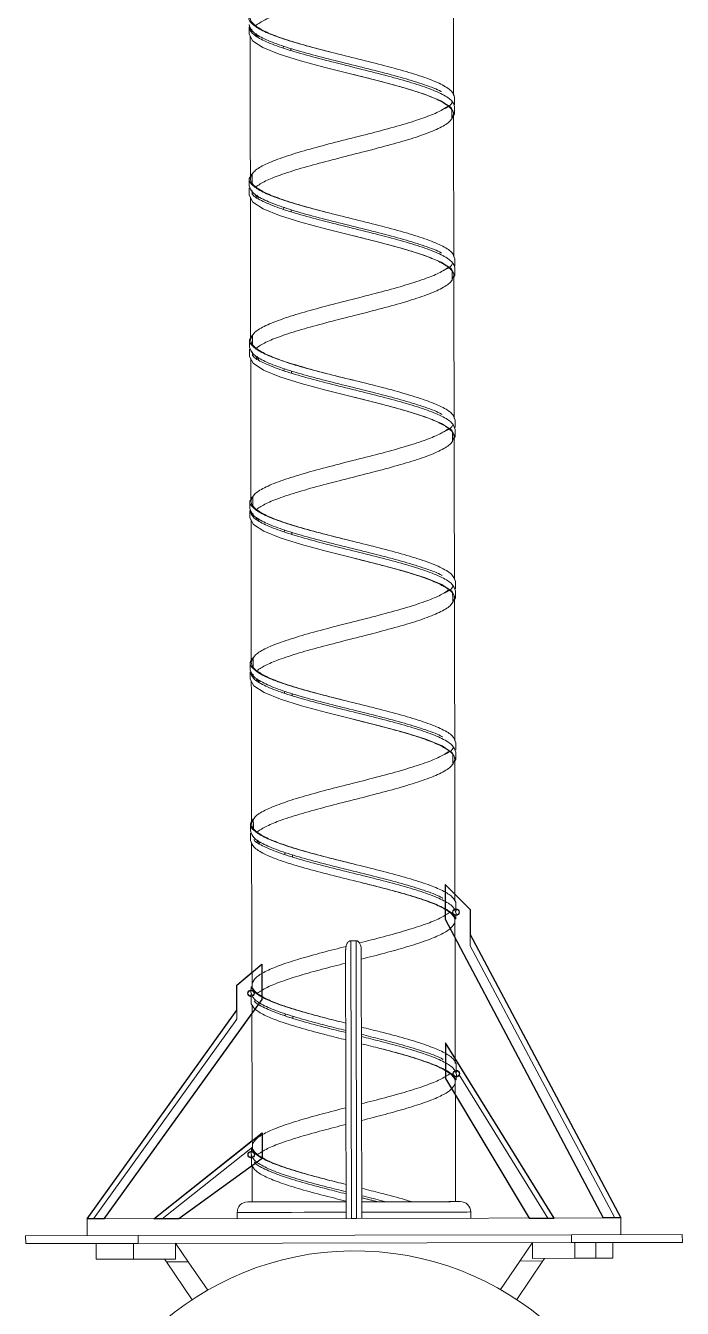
# Model space of a CAD drawing. Header units: millimetres. Extents: x 11 to 421, y 5 to 275.
# Drawn here: x 154.1 to 166.6, y 127.63 to 152.05 of the extents above; entities that cross this region are included whole.
import ezdxf

# ---------------------------------------------------------------- set-up
doc = ezdxf.new("R2010")
doc.units = ezdxf.units.MM

msp = doc.modelspace()

# ---------------------------------------------------------------- linework, layer by layer
at = {"color": 7, "linetype": 'Continuous'}
for p, q in [((162.081, 135.703), (162.558, 135.223)), ((162.081, 135.703), (162.082, 135.043)), ((162.082, 135.043), (165.091, 129.354)), ((162.558, 135.223), (162.559, 134.747)), ((162.559, 134.747), (165.427, 129.354)), ((158.116, 133.786), (158.591, 134.183)), ((158.591, 134.183), (158.593, 133.509)), ((158.117, 133.309), (158.116, 133.786)), ((158.593, 133.509), (155.584, 129.336)), ((155.267, 129.335), (158.117, 133.309)), ((164.157, 129.352), (162.087, 132.689)), ((162.087, 132.689), (162.088, 132.008)), ((162.088, 132.008), (163.681, 129.351)), ((156.537, 129.338), (158.597, 130.974)), ((158.597, 130.974), (158.598, 130.486)), ((158.598, 130.486), (157.013, 129.339)), ((155.584, 129.336), (155.267, 129.335)), ((157.013, 129.339), (156.537, 129.338)), ((163.681, 129.351), (164.157, 129.352)), ((165.427, 129.354), (165.091, 129.354))]:
    msp.add_line(p, q, dxfattribs=at)
at = {"color": 7, "linetype": 'Continuous', "lineweight": 15}
for p, q in [((162.265, 135.393), (162.264, 135.518)), ((162.264, 135.518), (162.558, 135.223)), ((162.558, 135.223), (162.56, 134.533)), ((162.266, 134.695), (162.265, 134.974)), ((160.287, 134.63), (160.297, 129.345)), ((160.397, 129.345), (160.387, 134.63)), ((165.091, 129.354), (162.266, 134.695)), ((162.559, 134.747), (165.427, 129.354)), ((160.197, 129.345), (160.187, 134.443)), ((160.487, 134.444), (160.497, 129.345)), ((165.314, 129.354), (162.56, 134.533)), ((158.116, 133.786), (158.409, 134.03)), ((158.409, 134.03), (158.409, 133.825)), ((158.117, 133.138), (158.116, 133.786)), ((158.41, 133.407), (158.41, 133.256)), ((155.267, 129.335), (158.117, 133.309)), ((158.117, 133.138), (155.39, 129.336)), ((158.41, 133.256), (155.584, 129.336)), ((162.275, 132.385), (164.157, 129.352)), ((162.297, 132.16), (162.291, 132.171)), ((162.271, 131.904), (162.272, 131.702)), ((164.039, 129.352), (162.35, 132.076)), ((163.681, 129.351), (162.272, 131.702)), ((156.537, 129.338), (158.41, 130.825)), ((158.415, 130.702), (156.698, 129.338)), ((158.416, 130.354), (157.013, 129.339)), ((160.496, 129.663), (160.597, 129.663)), ((155.267, 129.335), (160.297, 129.345)), ((155.267, 129.335), (155.267, 129.018)), ((160.397, 129.345), (160.297, 129.345)), ((160.397, 129.345), (165.427, 129.354)), ((165.427, 129.354), (165.427, 129.037)), ((156.241, 129.02), (154.097, 129.016)), ((154.098, 128.866), (154.097, 129.016)), ((156.241, 129.02), (164.486, 129.035)), ((156.241, 129.02), (156.241, 128.87)), ((166.597, 129.039), (164.486, 129.035)), ((164.486, 128.885), (164.486, 129.035)), ((166.598, 128.889), (166.597, 129.039)), ((154.098, 128.866), (156.241, 128.87)), ((155.441, 128.568), (155.44, 128.868)), ((156.148, 128.569), (156.148, 128.869)), ((156.241, 128.87), (164.486, 128.885)), ((156.948, 128.571), (156.948, 128.871)), ((157.189, 128.521), (156.948, 128.871)), ((163.748, 128.884), (163.507, 128.533)), ((163.748, 128.584), (163.748, 128.884)), ((164.486, 128.885), (166.598, 128.889)), ((164.548, 128.585), (164.548, 128.885)), ((164.952, 128.586), (164.951, 128.886)), ((165.277, 128.587), (165.277, 128.887)), ((155.441, 128.568), (156.148, 128.569)), ((156.148, 128.569), (156.948, 128.571)), ((156.743, 128.571), (156.776, 128.521)), ((156.776, 128.521), (157.189, 128.521)), ((157.266, 127.796), (156.776, 128.521)), ((157.189, 128.521), (157.563, 127.98)), ((163.135, 127.99), (163.507, 128.533)), ((163.94, 128.534), (163.445, 127.8)), ((163.507, 128.533), (163.94, 128.534)), ((163.748, 128.584), (164.548, 128.585)), ((163.94, 128.534), (163.974, 128.584)), ((164.548, 128.585), (164.952, 128.586)), ((164.952, 128.586), (165.277, 128.587))]:
    msp.add_line(p, q, dxfattribs=at)
at = {"color": 7, "linetype": 'Continuous', "lineweight": 15, "flags": 128}
for points in [[(162.242, 150.324), (162.262, 150.362), (162.195, 150.49), (162, 150.618), (161.689, 150.745), (161.284, 150.872), (160.812, 150.999), (160.306, 151.126), (159.8, 151.253), (159.328, 151.38), (158.923, 151.507), (158.612, 151.634), (158.416, 151.762), (158.349, 151.89), (158.349, 151.89)], [(162.248, 147.254), (162.268, 147.292), (162.201, 147.42), (162.006, 147.548), (161.695, 147.675), (161.289, 147.802), (160.818, 147.929), (160.312, 148.056), (159.805, 148.183), (159.334, 148.31), (158.929, 148.437), (158.618, 148.564), (158.422, 148.692), (158.355, 148.82), (158.355, 148.82)], [(162.254, 144.184), (162.274, 144.222), (162.207, 144.35), (162.011, 144.478), (161.7, 144.605), (161.295, 144.732), (160.824, 144.859), (160.317, 144.986), (159.811, 145.113), (159.339, 145.24), (158.934, 145.367), (158.623, 145.494), (158.428, 145.622), (158.361, 145.75), (158.361, 145.75)], [(162.26, 141.114), (162.28, 141.152), (162.213, 141.28), (162.017, 141.408), (161.706, 141.535), (161.301, 141.662), (160.829, 141.789), (160.323, 141.916), (159.817, 142.043), (159.345, 142.17), (158.94, 142.297), (158.629, 142.424), (158.434, 142.552), (158.367, 142.68), (158.367, 142.68)], [(162.265, 138.044), (162.285, 138.082), (162.218, 138.21), (162.023, 138.338), (161.712, 138.465), (161.307, 138.592), (160.835, 138.719), (160.329, 138.846), (159.823, 138.973), (159.351, 139.1), (158.946, 139.227), (158.635, 139.354), (158.439, 139.482), (158.372, 139.61), (158.372, 139.61)], [(158.324, 129.659), (158.335, 129.659), (158.38, 129.659), (158.461, 129.659), (158.574, 129.659), (158.718, 129.659), (158.891, 129.66), (159.089, 129.66), (159.309, 129.66), (159.548, 129.661), (159.801, 129.661), (160.063, 129.662), (160.196, 129.662)], [(160.601, 129.66), (160.849, 129.661), (161.089, 129.661), (161.319, 129.662), (161.533, 129.662), (161.73, 129.662), (161.905, 129.663), (162.058, 129.663), (162.184, 129.663)], [(162.155, 129.666), (162.259, 129.666), (162.329, 129.666), (162.364, 129.666), (162.369, 129.666)], [(160.197, 129.462), (159.93, 129.462), (159.66, 129.461), (159.4, 129.461), (159.156, 129.46), (158.93, 129.46), (158.726, 129.459), (158.549, 129.459), (158.399, 129.459), (158.28, 129.458), (158.194, 129.458), (158.142, 129.458), (158.124, 129.458)], [(162.569, 129.467), (162.552, 129.467), (162.499, 129.466), (162.413, 129.466), (162.294, 129.466), (162.145, 129.466), (161.967, 129.465), (161.763, 129.465), (161.537, 129.465), (161.293, 129.464), (161.033, 129.464), (160.763, 129.463), (160.497, 129.463)]]:
    msp.add_lwpolyline(points, dxfattribs=at)
at = {"color": 7, "linetype": 'Continuous'}
for centre in [(162.289, 135.174), (158.386, 133.63), (162.295, 132.1), (158.391, 130.559)]:
    msp.add_circle(centre, 0.06, dxfattribs=at)
at = {"color": 7, "linetype": 'Continuous', "lineweight": 15}
for centre, radius, start, end in [((162.289, 135.174), 0.06, 266.6295, 93.586), ((158.386, 133.63), 0.06, 86.4353, 273.7802), ((162.295, 132.1), 0.06, 88.0904, 94.1369), ((162.295, 132.1), 0.06, 266.0786, 335.5333), ((158.391, 130.559), 0.06, 86.2386, 273.9769), ((158.324, 129.459), 0.2, 90.1077, 180.1077), ((160.596, 129.657), 0.00546, 30.4781, 82.9509), ((162.155, 129.505), 0.16, 79.6635, 90.1004), ((162.369, 129.466), 0.2, 0.1077, 90.1077), ((160.358, 123.127), 5.6, 189.6217, 170.3783)]:
    msp.add_arc(centre, radius, start, end, dxfattribs=at)
msp.add_ellipse((160.331, 137.88), major_axis=(-0.006, 3.251), ratio=0.595164, start_param=3.11575, end_param=3.167435, dxfattribs=at)
for points, knots in [([(158.47, 152.049), (158.527, 152.087), (158.641, 152.162), (158.937, 152.28), (159.325, 152.404), (159.797, 152.532), (160.303, 152.661), (160.809, 152.79), (161.281, 152.919), (161.686, 153.047), (161.995, 153.176), (162.198, 153.304), (162.224, 153.39), (162.236, 153.432)], [0, 0, 0, 0, 0.081797, 0.163561, 0.256495, 0.349424, 0.44235, 0.535276, 0.628205, 0.721139, 0.814081, 0.907034, 1, 1, 1, 1]), ([(162.262, 150.68), (162.249, 150.722), (162.222, 150.808), (162.017, 150.935), (161.705, 151.063), (161.294, 151.19), (160.817, 151.317), (160.305, 151.444), (159.793, 151.57), (159.316, 151.697), (158.907, 151.825), (158.59, 151.952), (158.4, 152.079), (158.326, 152.177), (158.361, 152.233), (158.369, 152.246)], [0, 0, 0, 0, 0.081321, 0.16263, 0.24393, 0.325224, 0.406512, 0.487798, 0.569084, 0.650373, 0.731666, 0.812966, 0.894275, 0.975596, 1, 1, 1, 1]), ([(158.47, 152.049), (158.444, 152.073), (158.401, 152.111), (158.374, 152.164), (158.37, 152.193), (158.369, 152.207)], [0, 0, 0, 0, 0.453025, 0.725495, 1, 1, 1, 1]), ([(162.009, 150.79), (162.006, 150.792), (161.938, 150.837), (161.696, 150.924), (161.297, 151.051), (160.817, 151.178), (160.306, 151.305), (159.793, 151.432), (159.317, 151.559), (158.906, 151.686), (158.594, 151.813), (158.388, 151.941), (158.362, 152.026), (158.349, 152.069)], [0, 0, 0, 0, 0.004964, 0.104472, 0.203972, 0.303465, 0.402956, 0.502446, 0.60194, 0.701439, 0.800947, 0.900466, 1, 1, 1, 1]), ([(158.349, 152.029), (158.349, 152.006), (158.349, 151.959), (158.349, 151.913), (158.349, 151.89)], [0, 0, 0, 0, 0.499989, 1, 1, 1, 1]), ([(162.262, 150.501), (162.249, 150.544), (162.223, 150.629), (162.017, 150.757), (161.705, 150.884), (161.295, 151.011), (160.818, 151.138), (160.306, 151.265), (159.794, 151.392), (159.317, 151.519), (158.906, 151.646), (158.594, 151.773), (158.388, 151.901), (158.362, 151.986), (158.349, 152.029)], [0, 0, 0, 0, 0.083355, 0.166699, 0.250032, 0.333359, 0.416681, 0.5, 0.583319, 0.666641, 0.749968, 0.833302, 0.916645, 1, 1, 1, 1]), ([(158.403, 151.982), (158.403, 151.973), (158.403, 151.948), (158.403, 151.923), (158.403, 151.906)], [0, 0, 0, 0, 0.324445, 1, 1, 1, 1]), ([(158.47, 152.049), (158.527, 152.011), (158.641, 151.937), (158.938, 151.82), (159.326, 151.697), (159.798, 151.571), (160.138, 151.486), (160.306, 151.443), (160.306, 151.443)], [0, 0, 0, 0, 0.184852, 0.369629, 0.579651, 0.78966, 0.999664, 1, 1, 1, 1]), ([(159.008, 151.659), (159.007, 151.65), (159.005, 151.637), (158.997, 151.626), (158.995, 151.623)], [0, 0, 0, 0, 0.687662, 1, 1, 1, 1]), ([(160.307, 151.126), (160.475, 151.084), (160.813, 150.999), (161.285, 150.872), (161.673, 150.75), (161.97, 150.633), (162.084, 150.558), (162.141, 150.521)], [0, 0, 0, 0, 0.209808, 0.419959, 0.630122, 0.815023, 1, 1, 1, 1]), ([(162.262, 150.541), (162.262, 150.564), (162.262, 150.61), (162.262, 150.657), (162.262, 150.68)], [0, 0, 0, 0, 0.5000107, 1, 1, 1, 1]), ([(162.262, 150.541), (162.262, 150.564), (162.262, 150.61), (162.262, 150.657), (162.262, 150.68)], [0, 0, 0, 0, 0.5000107, 1, 1, 1, 1]), ([(158.375, 149.137), (158.387, 149.18), (158.413, 149.266), (158.616, 149.394), (158.925, 149.522), (159.33, 149.651), (159.802, 149.78), (160.308, 149.909), (160.814, 150.037), (161.286, 150.166), (161.674, 150.29), (161.97, 150.408), (162.084, 150.483), (162.141, 150.521)], [0, 0, 0, 0, 0.092966, 0.185919, 0.278861, 0.371795, 0.464724, 0.55765, 0.650576, 0.743505, 0.836439, 0.918203, 1, 1, 1, 1]), ([(162.052, 150.458), (162.111, 150.489), (162.193, 150.532), (162.209, 150.575), (162.214, 150.587)], [0, 0, 0, 0, 0.725925, 1, 1, 1, 1]), ([(162.141, 150.521), (162.167, 150.497), (162.21, 150.459), (162.238, 150.406), (162.241, 150.377), (162.242, 150.362)], [0, 0, 0, 0, 0.453025, 0.725495, 1, 1, 1, 1]), ([(162.208, 150.27), (162.208, 150.323), (162.208, 150.384), (162.208, 150.446), (162.208, 150.454)], [0, 0, 0, 0, 0.865708, 1, 1, 1, 1]), ([(162.262, 150.362), (162.262, 150.385), (162.262, 150.432), (162.262, 150.478), (162.262, 150.501)], [0, 0, 0, 0, 0.5, 1, 1, 1, 1]), ([(158.476, 148.979), (158.533, 149.017), (158.646, 149.092), (158.943, 149.21), (159.33, 149.334), (159.803, 149.462), (160.309, 149.591), (160.815, 149.72), (161.287, 149.849), (161.692, 149.977), (162.001, 150.106), (162.204, 150.234), (162.229, 150.32), (162.242, 150.362)], [0, 0, 0, 0, 0.081797, 0.16356, 0.256495, 0.349423, 0.44235, 0.535276, 0.628205, 0.721139, 0.814081, 0.907034, 1, 1, 1, 1]), ([(158.408, 149.229), (158.408, 149.176), (158.409, 149.115), (158.409, 149.054), (158.409, 149.046)], [0, 0, 0, 0, 0.865724, 1, 1, 1, 1]), ([(162.267, 147.61), (162.254, 147.652), (162.228, 147.738), (162.023, 147.865), (161.71, 147.993), (161.3, 148.12), (160.823, 148.247), (160.311, 148.374), (159.799, 148.5), (159.322, 148.627), (158.913, 148.755), (158.596, 148.882), (158.406, 149.009), (158.332, 149.107), (158.366, 149.163), (158.374, 149.176)], [0, 0, 0, 0, 0.081321, 0.16263, 0.243931, 0.325224, 0.406512, 0.487798, 0.569084, 0.650373, 0.731666, 0.812966, 0.894275, 0.975596, 1, 1, 1, 1]), ([(158.355, 149.137), (158.355, 149.114), (158.355, 149.068), (158.355, 149.022), (158.355, 148.999)], [0, 0, 0, 0, 0.499989, 1, 1, 1, 1]), ([(162.015, 147.72), (162.012, 147.722), (161.944, 147.767), (161.702, 147.854), (161.303, 147.981), (160.823, 148.108), (160.311, 148.235), (159.799, 148.362), (159.322, 148.489), (158.912, 148.616), (158.599, 148.743), (158.394, 148.871), (158.368, 148.956), (158.355, 148.999)], [0, 0, 0, 0, 0.004965, 0.104472, 0.203972, 0.303465, 0.402956, 0.502447, 0.60194, 0.701439, 0.800947, 0.900466, 1, 1, 1, 1]), ([(158.355, 148.959), (158.355, 148.936), (158.355, 148.889), (158.355, 148.843), (158.355, 148.82)], [0, 0, 0, 0, 0.500011, 1, 1, 1, 1]), ([(158.476, 148.979), (158.45, 149.003), (158.407, 149.041), (158.379, 149.094), (158.376, 149.123), (158.375, 149.137)], [0, 0, 0, 0, 0.4530249, 0.7254954, 1, 1, 1, 1]), ([(158.476, 148.979), (158.533, 148.941), (158.647, 148.867), (158.944, 148.75), (159.332, 148.627), (159.804, 148.501), (160.142, 148.416), (160.31, 148.374)], [0, 0, 0, 0, 0.184975, 0.369875, 0.580035, 0.790184, 1, 1, 1, 1]), ([(158.409, 148.912), (158.409, 148.903), (158.409, 148.878), (158.409, 148.853), (158.409, 148.836)], [0, 0, 0, 0, 0.324445, 1, 1, 1, 1]), ([(162.268, 147.431), (162.255, 147.474), (162.229, 147.559), (162.023, 147.687), (161.711, 147.814), (161.3, 147.941), (160.823, 148.068), (160.311, 148.195), (159.799, 148.322), (159.323, 148.449), (158.91, 148.576), (158.607, 148.703), (158.441, 148.791), (158.419, 148.836), (158.418, 148.839)], [0, 0, 0, 0, 0.090413, 0.180814, 0.271204, 0.361587, 0.451964, 0.542338, 0.632713, 0.72309, 0.813472, 0.903863, 0.994263, 1, 1, 1, 1]), ([(159.014, 148.589), (159.013, 148.58), (159.011, 148.567), (159.003, 148.556), (159.001, 148.553)], [0, 0, 0, 0, 0.6876103, 1, 1, 1, 1]), ([(160.311, 148.056), (160.311, 148.056), (160.478, 148.014), (160.819, 147.929), (161.291, 147.802), (161.679, 147.68), (161.976, 147.563), (162.089, 147.488), (162.146, 147.451)], [0, 0, 0, 0, 0.000326, 0.2103316, 0.4203431, 0.6303665, 0.8151457, 1, 1, 1, 1]), ([(162.058, 147.388), (162.117, 147.419), (162.198, 147.462), (162.215, 147.505), (162.219, 147.517)], [0, 0, 0, 0, 0.725925, 1, 1, 1, 1]), ([(162.268, 147.471), (162.268, 147.494), (162.268, 147.54), (162.267, 147.587), (162.267, 147.61)], [0, 0, 0, 0, 0.499989, 1, 1, 1, 1]), ([(162.268, 147.471), (162.268, 147.494), (162.268, 147.54), (162.267, 147.587), (162.267, 147.61)], [0, 0, 0, 0, 0.499989, 1, 1, 1, 1]), ([(158.38, 146.067), (158.393, 146.11), (158.419, 146.196), (158.621, 146.324), (158.93, 146.452), (159.336, 146.581), (159.808, 146.71), (160.314, 146.839), (160.82, 146.967), (161.292, 147.096), (161.679, 147.22), (161.976, 147.338), (162.09, 147.413), (162.146, 147.451)], [0, 0, 0, 0, 0.092966, 0.185919, 0.278861, 0.371795, 0.464724, 0.55765, 0.650577, 0.743505, 0.83644, 0.918203, 1, 1, 1, 1]), ([(158.482, 145.909), (158.539, 145.947), (158.652, 146.022), (158.949, 146.14), (159.336, 146.264), (159.808, 146.392), (160.314, 146.521), (160.821, 146.65), (161.292, 146.779), (161.698, 146.907), (162.007, 147.036), (162.21, 147.164), (162.235, 147.25), (162.248, 147.292)], [0, 0, 0, 0, 0.081797, 0.16356, 0.256495, 0.349423, 0.44235, 0.535276, 0.628204, 0.721139, 0.814081, 0.907034, 1, 1, 1, 1]), ([(162.146, 147.451), (162.173, 147.427), (162.216, 147.389), (162.243, 147.336), (162.246, 147.307), (162.248, 147.292)], [0, 0, 0, 0, 0.453024, 0.725495, 1, 1, 1, 1]), ([(162.214, 147.2), (162.214, 147.253), (162.214, 147.314), (162.214, 147.376), (162.214, 147.384)], [0, 0, 0, 0, 0.865708, 1, 1, 1, 1]), ([(162.268, 147.292), (162.268, 147.315), (162.268, 147.362), (162.268, 147.408), (162.268, 147.431)], [0, 0, 0, 0, 0.5000107, 1, 1, 1, 1]), ([(162.273, 144.54), (162.26, 144.582), (162.234, 144.668), (162.029, 144.795), (161.716, 144.923), (161.306, 145.05), (160.829, 145.177), (160.317, 145.304), (159.805, 145.43), (159.328, 145.557), (158.918, 145.685), (158.602, 145.812), (158.412, 145.939), (158.338, 146.037), (158.372, 146.093), (158.38, 146.106)], [0, 0, 0, 0, 0.081321, 0.16263, 0.243931, 0.325224, 0.406512, 0.487798, 0.569084, 0.650373, 0.731666, 0.812966, 0.894275, 0.975596, 1, 1, 1, 1]), ([(158.36, 146.067), (158.36, 146.044), (158.36, 145.998), (158.361, 145.952), (158.361, 145.929)], [0, 0, 0, 0, 0.500011, 1, 1, 1, 1]), ([(158.482, 145.909), (158.455, 145.933), (158.413, 145.971), (158.385, 146.024), (158.382, 146.053), (158.38, 146.067)], [0, 0, 0, 0, 0.4530244, 0.7254964, 1, 1, 1, 1]), ([(158.414, 146.159), (158.414, 146.106), (158.414, 146.045), (158.414, 145.984), (158.414, 145.976)], [0, 0, 0, 0, 0.865724, 1, 1, 1, 1]), ([(162.021, 144.65), (162.018, 144.652), (161.95, 144.697), (161.707, 144.784), (161.308, 144.911), (160.828, 145.038), (160.317, 145.165), (159.805, 145.292), (159.328, 145.419), (158.918, 145.546), (158.605, 145.673), (158.4, 145.801), (158.374, 145.886), (158.361, 145.929)], [0, 0, 0, 0, 0.004964, 0.104472, 0.203972, 0.303465, 0.402956, 0.502447, 0.60194, 0.701439, 0.800947, 0.900466, 1, 1, 1, 1]), ([(158.415, 145.842), (158.415, 145.833), (158.415, 145.808), (158.415, 145.783), (158.415, 145.766)], [0, 0, 0, 0, 0.324472, 1, 1, 1, 1]), ([(162.274, 144.361), (162.26, 144.404), (162.234, 144.489), (162.029, 144.617), (161.716, 144.744), (161.306, 144.871), (160.829, 144.998), (160.317, 145.125), (159.805, 145.252), (159.329, 145.379), (158.916, 145.506), (158.613, 145.633), (158.447, 145.721), (158.425, 145.766), (158.423, 145.769)], [0, 0, 0, 0, 0.090413, 0.180814, 0.271204, 0.361587, 0.451964, 0.542338, 0.632713, 0.72309, 0.813472, 0.903863, 0.994263, 1, 1, 1, 1]), ([(158.482, 145.909), (158.539, 145.871), (158.653, 145.797), (158.95, 145.679), (159.338, 145.558), (159.809, 145.43), (160.15, 145.346), (160.317, 145.303), (160.317, 145.303)], [0, 0, 0, 0, 0.184869, 0.369664, 0.579705, 0.789733, 0.999756, 1, 1, 1, 1]), ([(159.02, 145.519), (159.018, 145.51), (159.016, 145.497), (159.009, 145.486), (159.007, 145.483)], [0, 0, 0, 0, 0.687617, 1, 1, 1, 1]), ([(160.318, 144.986), (160.487, 144.944), (160.824, 144.859), (161.297, 144.732), (161.684, 144.61), (161.981, 144.493), (162.095, 144.418), (162.152, 144.381)], [0, 0, 0, 0, 0.209881, 0.420012, 0.630156, 0.81504, 1, 1, 1, 1]), ([(158.386, 142.997), (158.399, 143.04), (158.424, 143.126), (158.627, 143.254), (158.936, 143.382), (159.342, 143.511), (159.813, 143.64), (160.32, 143.769), (160.826, 143.897), (161.298, 144.026), (161.685, 144.15), (161.982, 144.268), (162.095, 144.343), (162.152, 144.381)], [0, 0, 0, 0, 0.092966, 0.185919, 0.278861, 0.371795, 0.464724, 0.55765, 0.650577, 0.743505, 0.83644, 0.918203, 1, 1, 1, 1]), ([(162.064, 144.318), (162.123, 144.349), (162.204, 144.392), (162.221, 144.435), (162.225, 144.447)], [0, 0, 0, 0, 0.725925, 1, 1, 1, 1]), ([(162.152, 144.381), (162.179, 144.357), (162.221, 144.319), (162.249, 144.266), (162.252, 144.237), (162.254, 144.222)], [0, 0, 0, 0, 0.453025, 0.725495, 1, 1, 1, 1]), ([(162.22, 144.13), (162.22, 144.183), (162.22, 144.244), (162.22, 144.306), (162.22, 144.314)], [0, 0, 0, 0, 0.865716, 1, 1, 1, 1]), ([(162.273, 144.401), (162.273, 144.424), (162.273, 144.47), (162.273, 144.517), (162.273, 144.54)], [0, 0, 0, 0, 0.5, 1, 1, 1, 1]), ([(162.273, 144.401), (162.273, 144.424), (162.273, 144.47), (162.273, 144.517), (162.273, 144.54)], [0, 0, 0, 0, 0.5, 1, 1, 1, 1]), ([(162.274, 144.222), (162.274, 144.245), (162.274, 144.292), (162.274, 144.338), (162.274, 144.361)], [0, 0, 0, 0, 0.499995, 1, 1, 1, 1]), ([(158.488, 142.839), (158.544, 142.877), (158.658, 142.952), (158.955, 143.07), (159.342, 143.194), (159.814, 143.322), (160.32, 143.451), (160.827, 143.58), (161.298, 143.709), (161.704, 143.837), (162.013, 143.966), (162.216, 144.094), (162.241, 144.18), (162.254, 144.222)], [0, 0, 0, 0, 0.081797, 0.163561, 0.256495, 0.349424, 0.44235, 0.535276, 0.628205, 0.721139, 0.814081, 0.907034, 1, 1, 1, 1]), ([(158.42, 143.089), (158.42, 143.036), (158.42, 142.975), (158.42, 142.914), (158.42, 142.906)], [0, 0, 0, 0, 0.865716, 1, 1, 1, 1]), ([(162.279, 141.47), (162.266, 141.512), (162.24, 141.598), (162.034, 141.725), (161.722, 141.853), (161.312, 141.98), (160.835, 142.107), (160.323, 142.234), (159.811, 142.36), (159.333, 142.487), (158.924, 142.615), (158.607, 142.742), (158.417, 142.869), (158.343, 142.968), (158.378, 143.023), (158.386, 143.036)], [0, 0, 0, 0, 0.081321, 0.16263, 0.243931, 0.325224, 0.406512, 0.487798, 0.569084, 0.650373, 0.731666, 0.812966, 0.894275, 0.975596, 1, 1, 1, 1]), ([(158.366, 142.997), (158.366, 142.974), (158.366, 142.928), (158.366, 142.882), (158.366, 142.859)], [0, 0, 0, 0, 0.500005, 1, 1, 1, 1]), ([(162.027, 141.58), (162.023, 141.582), (161.956, 141.627), (161.713, 141.714), (161.314, 141.841), (160.834, 141.968), (160.323, 142.095), (159.811, 142.222), (159.334, 142.349), (158.923, 142.476), (158.611, 142.603), (158.406, 142.731), (158.379, 142.816), (158.366, 142.859)], [0, 0, 0, 0, 0.004964, 0.104472, 0.203972, 0.303465, 0.402956, 0.502446, 0.60194, 0.701439, 0.800947, 0.900466, 1, 1, 1, 1]), ([(158.488, 142.839), (158.461, 142.863), (158.419, 142.901), (158.391, 142.954), (158.388, 142.983), (158.386, 142.997)], [0, 0, 0, 0, 0.453025, 0.725496, 1, 1, 1, 1]), ([(158.488, 142.839), (158.545, 142.801), (158.658, 142.727), (158.956, 142.61), (159.343, 142.487), (159.816, 142.361), (160.154, 142.276), (160.322, 142.234)], [0, 0, 0, 0, 0.1849299, 0.369785, 0.5798948, 0.7899925, 1, 1, 1, 1]), ([(158.366, 142.819), (158.366, 142.796), (158.367, 142.749), (158.367, 142.703), (158.367, 142.68)], [0, 0, 0, 0, 0.499995, 1, 1, 1, 1]), ([(162.279, 141.291), (162.266, 141.334), (162.24, 141.419), (162.035, 141.547), (161.722, 141.674), (161.312, 141.801), (160.835, 141.928), (160.323, 142.055), (159.811, 142.182), (159.334, 142.309), (158.924, 142.436), (158.611, 142.563), (158.406, 142.691), (158.379, 142.776), (158.366, 142.819)], [0, 0, 0, 0, 0.083355, 0.166699, 0.250032, 0.333359, 0.416681, 0.5, 0.583319, 0.666641, 0.749968, 0.833301, 0.916645, 1, 1, 1, 1]), ([(158.42, 142.772), (158.42, 142.763), (158.421, 142.738), (158.421, 142.713), (158.421, 142.696)], [0, 0, 0, 0, 0.324472, 1, 1, 1, 1]), ([(159.025, 142.449), (159.024, 142.44), (159.022, 142.427), (159.015, 142.416), (159.012, 142.413)], [0, 0, 0, 0, 0.6876396, 1, 1, 1, 1]), ([(160.323, 141.916), (160.323, 141.916), (160.49, 141.874), (160.831, 141.789), (161.302, 141.662), (161.69, 141.54), (161.987, 141.423), (162.101, 141.348), (162.158, 141.311)], [0, 0, 0, 0, 0.000084, 0.2101403, 0.4202024, 0.6302769, 0.8151011, 1, 1, 1, 1]), ([(162.07, 141.248), (162.129, 141.279), (162.21, 141.322), (162.226, 141.365), (162.231, 141.377)], [0, 0, 0, 0, 0.725924, 1, 1, 1, 1]), ([(162.279, 141.331), (162.279, 141.354), (162.279, 141.4), (162.279, 141.447), (162.279, 141.47)], [0, 0, 0, 0, 0.500005, 1, 1, 1, 1]), ([(162.279, 141.331), (162.279, 141.354), (162.279, 141.4), (162.279, 141.447), (162.279, 141.47)], [0, 0, 0, 0, 0.500005, 1, 1, 1, 1]), ([(158.392, 139.927), (158.405, 139.97), (158.43, 140.056), (158.633, 140.184), (158.942, 140.312), (159.348, 140.441), (159.819, 140.57), (160.325, 140.699), (160.832, 140.827), (161.304, 140.956), (161.691, 141.08), (161.988, 141.198), (162.101, 141.273), (162.158, 141.311)], [0, 0, 0, 0, 0.0929662, 0.1859191, 0.2788613, 0.3717955, 0.4647242, 0.5576504, 0.6505765, 0.7435053, 0.8364395, 0.9182032, 1, 1, 1, 1]), ([(158.494, 139.769), (158.55, 139.807), (158.664, 139.882), (158.96, 140), (159.348, 140.124), (159.82, 140.252), (160.326, 140.381), (160.832, 140.51), (161.304, 140.639), (161.71, 140.767), (162.018, 140.896), (162.221, 141.024), (162.247, 141.11), (162.26, 141.152)], [0, 0, 0, 0, 0.081797, 0.16356, 0.256495, 0.349423, 0.44235, 0.535276, 0.628205, 0.721139, 0.814081, 0.907034, 1, 1, 1, 1]), ([(162.158, 141.311), (162.185, 141.287), (162.227, 141.249), (162.255, 141.196), (162.258, 141.167), (162.26, 141.152)], [0, 0, 0, 0, 0.4530244, 0.7254958, 1, 1, 1, 1]), ([(162.226, 141.06), (162.226, 141.113), (162.226, 141.175), (162.225, 141.236), (162.225, 141.244)], [0, 0, 0, 0, 0.865709, 1, 1, 1, 1]), ([(162.28, 141.152), (162.28, 141.175), (162.279, 141.222), (162.279, 141.268), (162.279, 141.291)], [0, 0, 0, 0, 0.500005, 1, 1, 1, 1]), ([(162.285, 138.4), (162.272, 138.442), (162.246, 138.528), (162.04, 138.655), (161.728, 138.783), (161.317, 138.91), (160.84, 139.037), (160.328, 139.164), (159.816, 139.29), (159.339, 139.417), (158.93, 139.545), (158.613, 139.672), (158.423, 139.8), (158.349, 139.898), (158.384, 139.953), (158.392, 139.966)], [0, 0, 0, 0, 0.081321, 0.16263, 0.243931, 0.325224, 0.406512, 0.487798, 0.569084, 0.650373, 0.731666, 0.812966, 0.894275, 0.975596, 1, 1, 1, 1]), ([(158.494, 139.769), (158.467, 139.793), (158.424, 139.831), (158.397, 139.884), (158.393, 139.913), (158.392, 139.927)], [0, 0, 0, 0, 0.453025, 0.725495, 1, 1, 1, 1]), ([(158.426, 140.019), (158.426, 139.966), (158.426, 139.905), (158.426, 139.844), (158.426, 139.836)], [0, 0, 0, 0, 0.865716, 1, 1, 1, 1]), ([(162.032, 138.51), (162.029, 138.512), (161.962, 138.557), (161.719, 138.644), (161.32, 138.771), (160.84, 138.898), (160.329, 139.025), (159.817, 139.152), (159.34, 139.279), (158.929, 139.406), (158.617, 139.533), (158.411, 139.661), (158.385, 139.746), (158.372, 139.789)], [0, 0, 0, 0, 0.0049645, 0.1044724, 0.2039716, 0.3034652, 0.4029559, 0.5024466, 0.6019402, 0.7014393, 0.8009473, 0.9004665, 1, 1, 1, 1]), ([(162.285, 138.221), (162.272, 138.264), (162.246, 138.349), (162.04, 138.477), (161.728, 138.604), (161.318, 138.731), (160.841, 138.858), (160.329, 138.985), (159.817, 139.112), (159.34, 139.239), (158.929, 139.366), (158.617, 139.493), (158.411, 139.621), (158.385, 139.706), (158.372, 139.749)], [0, 0, 0, 0, 0.083355, 0.166699, 0.250032, 0.333359, 0.416681, 0.5, 0.583319, 0.666641, 0.749968, 0.833301, 0.916645, 1, 1, 1, 1]), ([(158.426, 139.702), (158.426, 139.693), (158.426, 139.668), (158.426, 139.643), (158.426, 139.626)], [0, 0, 0, 0, 0.324459, 1, 1, 1, 1]), ([(158.494, 139.769), (158.55, 139.731), (158.664, 139.657), (158.961, 139.54), (159.349, 139.417), (159.822, 139.291), (160.159, 139.206), (160.328, 139.164)], [0, 0, 0, 0, 0.184952, 0.369829, 0.579964, 0.790087, 1, 1, 1, 1]), ([(159.031, 139.379), (159.03, 139.37), (159.028, 139.357), (159.02, 139.346), (159.018, 139.343)], [0, 0, 0, 0, 0.687599, 1, 1, 1, 1]), ([(160.328, 138.846), (160.329, 138.846), (160.496, 138.804), (160.836, 138.719), (161.308, 138.592), (161.696, 138.47), (161.993, 138.353), (162.107, 138.278), (162.164, 138.241)], [0, 0, 0, 0, 0.000203, 0.210234, 0.420272, 0.630321, 0.815123, 1, 1, 1, 1]), ([(158.398, 136.857), (158.41, 136.9), (158.436, 136.986), (158.639, 137.114), (158.948, 137.242), (159.353, 137.371), (159.825, 137.5), (160.331, 137.629), (160.837, 137.757), (161.31, 137.886), (161.697, 138.01), (161.993, 138.128), (162.107, 138.203), (162.164, 138.241)], [0, 0, 0, 0, 0.092966, 0.185919, 0.278861, 0.371795, 0.464724, 0.55765, 0.650576, 0.743505, 0.83644, 0.918203, 1, 1, 1, 1]), ([(162.076, 138.178), (162.135, 138.209), (162.216, 138.252), (162.232, 138.295), (162.237, 138.307)], [0, 0, 0, 0, 0.725925, 1, 1, 1, 1]), ([(162.164, 138.241), (162.19, 138.217), (162.233, 138.179), (162.261, 138.126), (162.264, 138.097), (162.265, 138.082)], [0, 0, 0, 0, 0.453025, 0.725496, 1, 1, 1, 1]), ([(162.285, 138.082), (162.285, 138.105), (162.285, 138.152), (162.285, 138.198), (162.285, 138.221)], [0, 0, 0, 0, 0.499995, 1, 1, 1, 1]), ([(158.499, 136.699), (158.556, 136.737), (158.67, 136.812), (158.966, 136.93), (159.353, 137.054), (159.826, 137.182), (160.332, 137.311), (160.838, 137.44), (161.31, 137.569), (161.715, 137.697), (162.024, 137.826), (162.227, 137.954), (162.253, 138.04), (162.265, 138.082)], [0, 0, 0, 0, 0.081797, 0.16356, 0.256495, 0.349423, 0.44235, 0.535276, 0.628205, 0.721139, 0.814081, 0.907034, 1, 1, 1, 1]), ([(162.232, 137.99), (162.231, 138.043), (162.231, 138.105), (162.231, 138.166), (162.231, 138.174)], [0, 0, 0, 0, 0.865716, 1, 1, 1, 1]), ([(162.285, 135.367), (162.262, 135.406), (162.217, 135.482), (162.017, 135.598), (161.72, 135.717), (161.323, 135.84), (160.846, 135.967), (160.334, 136.094), (159.822, 136.22), (159.345, 136.347), (158.936, 136.475), (158.619, 136.602), (158.429, 136.73), (158.355, 136.828), (158.39, 136.883), (158.398, 136.896)], [0, 0, 0, 0, 0.075168, 0.150375, 0.225548, 0.308817, 0.392082, 0.475344, 0.558607, 0.641872, 0.725141, 0.808418, 0.891705, 0.975003, 1, 1, 1, 1]), ([(158.378, 136.857), (158.378, 136.834), (158.378, 136.788), (158.378, 136.742), (158.378, 136.719)], [0, 0, 0, 0, 0.500005, 1, 1, 1, 1]), ([(158.499, 136.699), (158.473, 136.723), (158.43, 136.761), (158.402, 136.814), (158.399, 136.843), (158.398, 136.857)], [0, 0, 0, 0, 0.453025, 0.725496, 1, 1, 1, 1]), ([(158.431, 136.949), (158.431, 136.896), (158.432, 136.835), (158.432, 136.774), (158.432, 136.766)], [0, 0, 0, 0, 0.865716, 1, 1, 1, 1]), ([(162.038, 135.44), (162.035, 135.442), (161.967, 135.487), (161.725, 135.574), (161.326, 135.701), (160.846, 135.828), (160.335, 135.955), (159.822, 136.082), (159.345, 136.209), (158.935, 136.336), (158.623, 136.463), (158.417, 136.591), (158.391, 136.676), (158.378, 136.719)], [0, 0, 0, 0, 0.004964, 0.104472, 0.203972, 0.303465, 0.402956, 0.502447, 0.60194, 0.701439, 0.800947, 0.900466, 1, 1, 1, 1]), ([(158.378, 136.679), (158.378, 136.656), (158.378, 136.609), (158.378, 136.563), (158.378, 136.54)], [0, 0, 0, 0, 0.500005, 1, 1, 1, 1]), ([(162.285, 135.05), (162.263, 135.088), (162.218, 135.165), (162.017, 135.28), (161.721, 135.399), (161.324, 135.522), (160.847, 135.649), (160.335, 135.776), (159.823, 135.903), (159.346, 136.03), (158.935, 136.157), (158.623, 136.284), (158.417, 136.412), (158.391, 136.497), (158.378, 136.54)], [0, 0, 0, 0, 0.077096, 0.15423, 0.23133, 0.316735, 0.402134, 0.487531, 0.572929, 0.658328, 0.743733, 0.829144, 0.914566, 1, 1, 1, 1]), ([(162.291, 135.151), (162.278, 135.194), (162.252, 135.279), (162.046, 135.407), (161.734, 135.534), (161.323, 135.661), (160.846, 135.788), (160.334, 135.915), (159.822, 136.042), (159.346, 136.169), (158.933, 136.296), (158.63, 136.423), (158.464, 136.511), (158.442, 136.556), (158.441, 136.559)], [0, 0, 0, 0, 0.090413, 0.180814, 0.271204, 0.361587, 0.451964, 0.542338, 0.632713, 0.72309, 0.813472, 0.903863, 0.994263, 1, 1, 1, 1]), ([(158.499, 136.699), (158.556, 136.661), (158.67, 136.587), (158.967, 136.47), (159.355, 136.347), (159.827, 136.22), (160.167, 136.136), (160.335, 136.093), (160.335, 136.093)], [0, 0, 0, 0, 0.184837, 0.3696, 0.579605, 0.789598, 0.999584, 1, 1, 1, 1]), ([(159.037, 136.309), (159.036, 136.3), (159.034, 136.287), (159.026, 136.276), (159.024, 136.273)], [0, 0, 0, 0, 0.6876396, 1, 1, 1, 1]), ([(160.336, 135.776), (160.504, 135.734), (160.842, 135.649), (161.314, 135.522), (161.702, 135.4), (161.999, 135.283), (162.113, 135.208), (162.169, 135.171)], [0, 0, 0, 0, 0.209745, 0.419912, 0.630092, 0.815009, 1, 1, 1, 1]), ([(162.285, 135.234), (162.285, 135.243), (162.285, 135.265), (162.285, 135.309), (162.285, 135.344), (162.285, 135.367)], [0, 0, 0, 0, 0.221183, 0.480785, 1, 1, 1, 1]), ([(160.452, 134.588), (160.607, 134.628), (160.917, 134.707), (161.347, 134.826), (161.711, 134.943), (161.999, 135.058), (162.113, 135.133), (162.169, 135.171)], [0, 0, 0, 0, 0.2039306, 0.4078469, 0.611788, 0.8058548, 1, 1, 1, 1]), ([(162.169, 135.171), (162.196, 135.147), (162.239, 135.109), (162.259, 135.068), (162.265, 135.052), (162.265, 135.05)], [0, 0, 0, 0, 0.595091, 0.953008, 1, 1, 1, 1]), ([(162.285, 135.05), (162.285, 135.061), (162.285, 135.083), (162.285, 135.104), (162.285, 135.114)], [0, 0, 0, 0, 0.5410972, 1, 1, 1, 1]), ([(160.487, 134.279), (160.638, 134.318), (160.94, 134.395), (161.357, 134.511), (161.718, 134.627), (162.001, 134.743), (162.199, 134.859), (162.243, 134.936), (162.265, 134.974)], [0, 0, 0, 0, 0.1666511, 0.3332752, 0.4999205, 0.6665929, 0.8333391, 1, 1, 1, 1]), ([(160.196, 134.523), (160.202, 134.544), (160.212, 134.575), (160.236, 134.608), (160.256, 134.624), (160.274, 134.63), (160.284, 134.63), (160.287, 134.63)], [0, 0, 0, 0, 0.4424864, 0.6261811, 0.8112682, 0.9377272, 1, 1, 1, 1]), ([(160.387, 134.63), (160.393, 134.63), (160.406, 134.629), (160.426, 134.619), (160.441, 134.604), (160.449, 134.592), (160.452, 134.588)], [0, 0, 0, 0, 0.22918, 0.457464, 0.826146, 1, 1, 1, 1]), ([(160.452, 134.588), (160.462, 134.568), (160.484, 134.523), (160.486, 134.472), (160.487, 134.444)], [0, 0, 0, 0, 0.4378411, 1, 1, 1, 1]), ([(158.409, 133.825), (158.431, 133.864), (158.475, 133.941), (158.674, 134.057), (158.957, 134.173), (159.32, 134.289), (159.74, 134.406), (160.044, 134.484), (160.196, 134.523)], [0, 0, 0, 0, 0.166122, 0.33233, 0.498464, 0.665649, 0.832813, 1, 1, 1, 1]), ([(158.505, 133.629), (158.562, 133.667), (158.675, 133.742), (158.961, 133.856), (159.318, 133.971), (159.735, 134.087), (160.037, 134.164), (160.188, 134.203)], [0, 0, 0, 0, 0.197136, 0.394193, 0.596135, 0.798051, 1, 1, 1, 1]), ([(160.19, 132.922), (160.07, 132.952), (159.78, 133.024), (159.351, 133.139), (158.941, 133.266), (158.628, 133.393), (158.423, 133.521), (158.397, 133.606), (158.384, 133.649)], [0, 0, 0, 0, 0.123325, 0.2986297, 0.4739447, 0.6492747, 0.8246248, 1, 1, 1, 1]), ([(158.389, 133.75), (158.389, 133.738), (158.389, 133.718), (158.389, 133.699), (158.389, 133.69)], [0, 0, 0, 0, 0.579454, 1, 1, 1, 1]), ([(160.19, 133.061), (160.07, 133.091), (159.78, 133.163), (159.351, 133.277), (158.954, 133.4), (158.657, 133.519), (158.456, 133.635), (158.412, 133.712), (158.389, 133.75)], [0, 0, 0, 0, 0.129978, 0.314741, 0.499515, 0.666322, 0.833203, 1, 1, 1, 1]), ([(158.39, 133.57), (158.39, 133.559), (158.39, 133.536), (158.39, 133.49), (158.39, 133.456), (158.39, 133.432)], [0, 0, 0, 0, 0.24528, 0.496861, 1, 1, 1, 1]), ([(158.505, 133.629), (158.478, 133.653), (158.436, 133.691), (158.415, 133.731), (158.41, 133.748), (158.409, 133.75)], [0, 0, 0, 0, 0.595091, 0.953008, 1, 1, 1, 1]), ([(158.505, 133.629), (158.562, 133.591), (158.676, 133.517), (158.973, 133.4), (159.361, 133.277), (159.785, 133.163), (160.072, 133.091), (160.19, 133.062)], [0, 0, 0, 0, 0.197332, 0.394585, 0.618786, 0.842973, 1, 1, 1, 1]), ([(160.19, 132.744), (160.071, 132.773), (159.78, 132.846), (159.352, 132.96), (158.954, 133.083), (158.658, 133.202), (158.457, 133.317), (158.412, 133.394), (158.39, 133.432)], [0, 0, 0, 0, 0.129979, 0.314741, 0.499515, 0.666322, 0.833203, 1, 1, 1, 1]), ([(160.19, 132.882), (160.07, 132.912), (159.78, 132.984), (159.352, 133.099), (158.939, 133.226), (158.636, 133.353), (158.47, 133.441), (158.448, 133.486), (158.446, 133.489)], [0, 0, 0, 0, 0.1475613, 0.3573182, 0.5670872, 0.7768742, 0.9866854, 1, 1, 1, 1]), ([(159.043, 133.239), (159.041, 133.23), (159.04, 133.217), (159.032, 133.206), (159.03, 133.203)], [0, 0, 0, 0, 0.687606, 1, 1, 1, 1]), ([(162.292, 132.291), (162.271, 132.33), (162.229, 132.409), (162.027, 132.526), (161.728, 132.646), (161.329, 132.77), (160.9, 132.884), (160.61, 132.956), (160.49, 132.986)], [0, 0, 0, 0, 0.168232, 0.336526, 0.504747, 0.687944, 0.87113, 1, 1, 1, 1]), ([(162.044, 132.37), (162.041, 132.372), (161.973, 132.417), (161.73, 132.504), (161.331, 132.631), (160.9, 132.745), (160.61, 132.817), (160.49, 132.847)], [0, 0, 0, 0, 0.013293, 0.279743, 0.546171, 0.812582, 1, 1, 1, 1]), ([(162.297, 132.081), (162.284, 132.124), (162.257, 132.209), (162.052, 132.337), (161.74, 132.464), (161.329, 132.591), (160.9, 132.705), (160.61, 132.777), (160.49, 132.807)], [0, 0, 0, 0, 0.175375, 0.350725, 0.526055, 0.70137, 0.876675, 1, 1, 1, 1]), ([(162.291, 131.98), (162.269, 132.018), (162.224, 132.095), (162.023, 132.21), (161.727, 132.329), (161.329, 132.452), (160.901, 132.567), (160.61, 132.639), (160.491, 132.668)], [0, 0, 0, 0, 0.166797, 0.333678, 0.500485, 0.685259, 0.870022, 1, 1, 1, 1]), ([(160.491, 132.668), (160.609, 132.638), (160.895, 132.567), (161.32, 132.452), (161.708, 132.33), (162.005, 132.213), (162.118, 132.138), (162.175, 132.101)], [0, 0, 0, 0, 0.157027, 0.381214, 0.605415, 0.802668, 1, 1, 1, 1]), ([(162.271, 132.294), (162.272, 132.315), (162.273, 132.344), (162.274, 132.372), (162.275, 132.384), (162.275, 132.385), (162.275, 132.385)], [0, 0, 0, 0, 0.491252, 0.677336, 0.864976, 1, 1, 1, 1]), ([(160.484, 131.525), (160.636, 131.564), (160.94, 131.642), (161.36, 131.758), (161.718, 131.874), (162.005, 131.988), (162.118, 132.063), (162.175, 132.101)], [0, 0, 0, 0, 0.202438, 0.404849, 0.607285, 0.803603, 1, 1, 1, 1]), ([(162.175, 132.101), (162.202, 132.077), (162.245, 132.039), (162.265, 131.998), (162.27, 131.982), (162.271, 131.98)], [0, 0, 0, 0, 0.59509, 0.953007, 1, 1, 1, 1]), ([(162.291, 132.171), (162.291, 132.187), (162.291, 132.216), (162.291, 132.257), (162.292, 132.28), (162.292, 132.291)], [0, 0, 0, 0, 0.404814, 0.699522, 1, 1, 1, 1]), ([(162.35, 132.076), (162.352, 132.082), (162.356, 132.094), (162.354, 132.115), (162.346, 132.133), (162.333, 132.148), (162.316, 132.158), (162.303, 132.16), (162.297, 132.16)], [0, 0, 0, 0, 0.168919, 0.337559, 0.510062, 0.676948, 0.844157, 1, 1, 1, 1]), ([(160.493, 131.209), (160.644, 131.248), (160.946, 131.325), (161.362, 131.441), (161.724, 131.557), (162.007, 131.673), (162.205, 131.789), (162.249, 131.866), (162.271, 131.904)], [0, 0, 0, 0, 0.166651, 0.333275, 0.49992, 0.666593, 0.833339, 1, 1, 1, 1]), ([(158.414, 130.753), (158.436, 130.792), (158.479, 130.869), (158.678, 130.986), (158.961, 131.102), (159.324, 131.218), (159.74, 131.334), (160.042, 131.412), (160.193, 131.45)], [0, 0, 0, 0, 0.167194, 0.334466, 0.501663, 0.667781, 0.833877, 1, 1, 1, 1]), ([(158.511, 130.559), (158.568, 130.597), (158.681, 130.672), (158.967, 130.786), (159.324, 130.901), (159.741, 131.017), (160.043, 131.094), (160.193, 131.133)], [0, 0, 0, 0, 0.197137, 0.394193, 0.596135, 0.798051, 1, 1, 1, 1]), ([(158.395, 130.68), (158.395, 130.668), (158.395, 130.648), (158.395, 130.628), (158.395, 130.619)], [0, 0, 0, 0, 0.568018, 1, 1, 1, 1]), ([(160.196, 129.991), (160.076, 130.021), (159.786, 130.093), (159.357, 130.207), (158.96, 130.33), (158.663, 130.449), (158.462, 130.565), (158.417, 130.642), (158.395, 130.68)], [0, 0, 0, 0, 0.1299787, 0.3147415, 0.4995149, 0.666322, 0.8332028, 1, 1, 1, 1]), ([(158.41, 130.825), (158.41, 130.824), (158.411, 130.823), (158.412, 130.808), (158.413, 130.785), (158.414, 130.764), (158.414, 130.753)], [0, 0, 0, 0, 0.23001, 0.459507, 0.701291, 1, 1, 1, 1]), ([(158.511, 130.559), (158.484, 130.583), (158.441, 130.621), (158.421, 130.661), (158.416, 130.678), (158.415, 130.68)], [0, 0, 0, 0, 0.5950908, 0.9530071, 1, 1, 1, 1]), ([(160.196, 129.852), (160.076, 129.882), (159.786, 129.954), (159.357, 130.069), (158.946, 130.196), (158.634, 130.323), (158.429, 130.451), (158.402, 130.536), (158.389, 130.579)], [0, 0, 0, 0, 0.123325, 0.29863, 0.473945, 0.649275, 0.824625, 1, 1, 1, 1]), ([(158.395, 130.499), (158.395, 130.488), (158.395, 130.466), (158.396, 130.42), (158.396, 130.386), (158.396, 130.363)], [0, 0, 0, 0, 0.238785, 0.492525, 1, 1, 1, 1]), ([(160.196, 129.812), (160.076, 129.842), (159.786, 129.914), (159.358, 130.029), (158.945, 130.156), (158.642, 130.283), (158.476, 130.371), (158.454, 130.416), (158.452, 130.419)], [0, 0, 0, 0, 0.147562, 0.357318, 0.567087, 0.776874, 0.986685, 1, 1, 1, 1]), ([(158.511, 130.559), (158.568, 130.521), (158.682, 130.447), (158.979, 130.33), (159.367, 130.207), (159.791, 130.093), (160.077, 130.021), (160.196, 129.992)], [0, 0, 0, 0, 0.197332, 0.394585, 0.618785, 0.842973, 1, 1, 1, 1]), ([(160.196, 129.674), (160.053, 129.709), (159.752, 129.784), (159.328, 129.899), (158.953, 130.016), (158.664, 130.132), (158.463, 130.247), (158.418, 130.324), (158.396, 130.363)], [0, 0, 0, 0, 0.155478, 0.327606, 0.499754, 0.666482, 0.833283, 1, 1, 1, 1]), ([(161.436, 129.664), (161.399, 129.676), (161.23, 129.73), (160.903, 129.814), (160.615, 129.886), (160.496, 129.916)], [0, 0, 0, 0, 0.140201, 0.644929, 1, 1, 1, 1]), ([(160.953, 129.661), (160.919, 129.67), (160.777, 129.709), (160.618, 129.747), (160.496, 129.777)], [0, 0, 0, 0, 0.232823, 1, 1, 1, 1])]:
    msp.add_open_spline(points, degree=3, knots=knots, dxfattribs=at)
for points, degree in [([(162.242, 150.718), (162.236, 153.432)], 1), ([(158.484, 151.856), (158.469, 151.89)], 1), ([(158.519, 151.833), (158.494, 151.89)], 1), ([(158.369, 151.852), (158.375, 149.137)], 1), ([(159.148, 151.575), (159.148, 151.615)], 1), ([(160.307, 151.126), (160.307, 151.126)], 1), ([(162.247, 147.648), (162.242, 150.362)], 1), ([(158.382, 149.191), (158.397, 149.219)], 1), ([(158.375, 148.782), (158.38, 146.067)], 1), ([(158.49, 148.786), (158.475, 148.82)], 1), ([(158.525, 148.763), (158.5, 148.82)], 1), ([(159.154, 148.505), (159.154, 148.545)], 1), ([(162.253, 144.578), (162.248, 147.292)], 1), ([(158.388, 146.121), (158.403, 146.149)], 1), ([(158.361, 145.889), (158.361, 145.866), (158.361, 145.819), (158.361, 145.773), (158.361, 145.75)], 3), ([(158.381, 145.712), (158.386, 142.997)], 1), ([(158.496, 145.716), (158.481, 145.75)], 1), ([(158.531, 145.693), (158.506, 145.75)], 1), ([(159.16, 145.435), (159.16, 145.475)], 1), ([(160.318, 144.986), (160.318, 144.986)], 1), ([(162.259, 141.508), (162.254, 144.222)], 1), ([(158.394, 143.051), (158.408, 143.079)], 1), ([(158.387, 142.642), (158.392, 139.927)], 1), ([(158.502, 142.646), (158.487, 142.68)], 1), ([(158.537, 142.623), (158.512, 142.68)], 1), ([(159.166, 142.365), (159.166, 142.405)], 1), ([(160.322, 142.234), (160.322, 142.234)], 1), ([(162.265, 138.438), (162.26, 141.152)], 1), ([(158.372, 139.927), (158.372, 139.904), (158.372, 139.858), (158.372, 139.812), (158.372, 139.789)], 3), ([(158.4, 139.981), (158.414, 140.009)], 1), ([(158.372, 139.749), (158.372, 139.726), (158.372, 139.679), (158.372, 139.633), (158.372, 139.61)], 3), ([(158.393, 139.572), (158.398, 136.857)], 1), ([(158.508, 139.576), (158.492, 139.61)], 1), ([(158.542, 139.553), (158.517, 139.61)], 1), ([(159.171, 139.295), (159.171, 139.335)], 1), ([(160.328, 139.164), (160.328, 139.164)], 1), ([(162.285, 138.261), (162.285, 138.284), (162.285, 138.33), (162.285, 138.377), (162.285, 138.4)], 3), ([(162.285, 138.261), (162.285, 138.284), (162.285, 138.33), (162.285, 138.377), (162.285, 138.4)], 3), ([(162.27, 135.513), (162.265, 138.082)], 1), ([(158.406, 136.911), (158.42, 136.939)], 1), ([(158.398, 136.502), (158.403, 134.026)], 1), ([(158.513, 136.506), (158.498, 136.54)], 1), ([(158.548, 136.483), (158.523, 136.54)], 1), ([(159.177, 136.225), (159.177, 136.265)], 1), ([(160.336, 135.776), (160.336, 135.776)], 1), ([(162.265, 135.05), (162.285, 135.05)], 1), ([(162.265, 135.05), (162.265, 134.974)], 1), ([(162.291, 135.191), (162.291, 135.234)], 1), ([(162.291, 135.191), (162.291, 135.234)], 1), ([(162.291, 135.114), (162.291, 135.151)], 1), ([(162.276, 132.384), (162.272, 134.684)], 1), ([(160.187, 134.443), (160.196, 134.523)], 1), ([(158.409, 133.75), (158.409, 133.825)], 1), ([(158.384, 133.69), (158.384, 133.649)], 1), ([(158.384, 133.609), (158.384, 133.57)], 1), ([(158.409, 133.75), (158.389, 133.75)], 1), ([(158.404, 133.248), (158.409, 130.824)], 1), ([(159.183, 133.155), (159.183, 133.195)], 1), ([(162.291, 132.171), (162.291, 132.16)], 1), ([(162.297, 132.121), (162.296, 132.16)], 1), ([(162.297, 132.121), (162.296, 132.16)], 1), ([(162.291, 131.98), (162.271, 131.98)], 1), ([(162.271, 131.904), (162.271, 131.98)], 1), ([(162.291, 132.041), (162.291, 131.98)], 1), ([(162.297, 132.04), (162.297, 132.081)], 1), ([(162.281, 129.666), (162.277, 131.692)], 1), ([(158.415, 130.68), (158.395, 130.68)], 1), ([(158.414, 130.753), (158.415, 130.702)], 1), ([(158.415, 130.68), (158.415, 130.702)], 1), ([(158.389, 130.619), (158.389, 130.579)], 1), ([(158.39, 130.539), (158.39, 130.499)], 1), ([(158.41, 130.35), (158.411, 129.659)], 1), ([(160.802, 129.661), (160.496, 129.737)], 1), ([(158.124, 129.458), (158.124, 129.341)], 1), ([(162.569, 129.349), (162.569, 129.467)], 1)]:
    msp.add_open_spline(points, degree=degree, dxfattribs=at)

doc.saveas('drawing.dxf')
